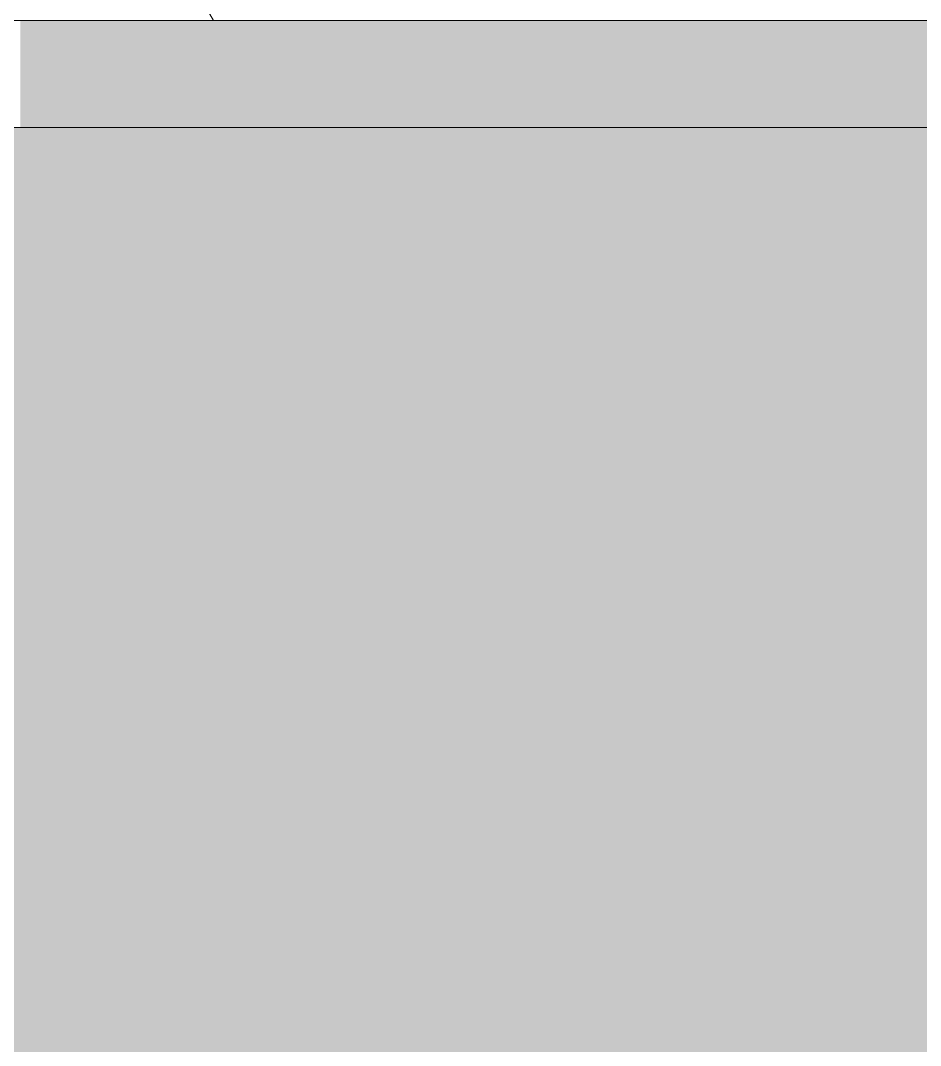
# Model space of a CAD drawing. Header units: millimetres. Extents: x 81773 to 282675, y -8553 to 29000.
# Drawn here: x 111894 to 111902.4, y 6590.43 to 6600 of the extents above; entities that cross this region are included whole.
import ezdxf

# ---------------------------------------------------------------- set-up
doc = ezdxf.new("R2010")
doc.units = ezdxf.units.MM
for name, color, linetype, lineweight, true_color in [('A-GENM-2', 5, 'Continuous', 9, 0x0000ff), ('A-WALL-FNSH-1', 9, 'Continuous', 9, 0x808080), ('I-WALL-2', 9, 'Continuous', 9, 0x808080)]:
    doc.layers.add(name, color=color, linetype=linetype, lineweight=lineweight, true_color=true_color)

# ---------------------------------------------------------------- blocks, each defined once
blk = doc.blocks.new('Плинтус - Плинтус светлый _сад_-33412383-План раскладки напольных покрытий 3 этажа в осях 23-33')
at = {"layer": 'A-GENM-2'}
blk.add_hatch(color=256, dxfattribs=at).paths.add_polyline_path([(665.7142, -15), (679.9999, -15), (678.9999, 0), (0, 0), (-15, -15), (663.9999, -15)])
blk.add_line((0, 0), (678.9999, 0), dxfattribs=at)
blk = doc.blocks.new('Плинтус - Плинтус светлый _сад_-33412372-План раскладки напольных покрытий 3 этажа в осях 23-33')
at = {"layer": 'A-GENM-2'}
blk.add_hatch(color=256, dxfattribs=at).paths.add_polyline_path([(1455, -15), (1440, 0), (-1, -1), (-1, -15), (883.4334, -15)])

msp = doc.modelspace()

# ---------------------------------------------------------------- hatches: boundary and pattern name
at = {"layer": 'I-WALL-2'}
h = msp.add_hatch(dxfattribs=at)
h.set_pattern_fill('FP_35', color=256, style=0, pattern_type=2)
h.set_pattern_definition([(0, (0, 0), (121.92, 30.48), [10.058, -81.382, 10.058, -81.382, -487.68]), (0, (0, 0), (121.92, 30.48), [-182.88, 10.058, -172.822, 10.058, -81.382, -213.36]), (0, (0, 0), (121.92, 30.48), [-457.2, 10.058, -50.902, 10.058, -142.342]), (120, (45.72, 15.24), (-87.356454, 90.345817), [10.058, -81.382, 10.058, -81.382, -487.68]), (120, (45.72, 15.24), (-87.356454, 90.345817), [-182.88, 10.058, -172.822, 10.058, -81.382, -213.36]), (120, (45.72, 15.24), (-87.356454, 90.345817), [-457.2, 10.058, -50.902, 10.058, -142.342]), (240, (60.96, 76.2), (-34.563546, -120.825817), [10.058, -81.382, 10.058, -81.382, -487.68]), (240, (60.96, 76.2), (-34.563546, -120.825817), [-182.88, 10.058, -172.822, 10.058, -81.382, -213.36]), (240, (60.96, 76.2), (-34.563546, -120.825817), [-457.2, 10.058, -50.902, 10.058, -142.342])])
h.paths.add_polyline_path([(111909.9999, 6600), (111909.9999, 6620), (111260, 6619.1164), (111260, 6612), (111230, 6612), (111230, 6600), (111908.9999, 6600)])
h.paths.add_polyline_path([(110250, 6600), (110280, 6600), (110280, 6612), (110250, 6612), (110250, 6620), (109749.9999, 6620), (109749.9999, 6600), (109972.7387, 6600)])

# ---------------------------------------------------------------- linework, layer by layer
at = {"layer": 'A-WALL-FNSH-1'}
for p, q in [((111908.9999, 6600), (111230, 6600)), ((111230, 6599), (111909.9999, 6599))]:
    msp.add_line(p, q, dxfattribs=at)

# ---------------------------------------------------------------- block references
at = {"layer": 'A-GENM-2', "rotation": 270}
msp.add_blockref('Плинтус - Плинтус светлый _сад_-33412372-План раскладки напольных покрытий 3 этажа в осях 23-33', (111908.9999, 6599), dxfattribs=at)
at = {"layer": 'A-GENM-2'}
msp.add_blockref('Плинтус - Плинтус светлый _сад_-33412383-План раскладки напольных покрытий 3 этажа в осях 23-33', (111230, 6599), dxfattribs=at)

doc.saveas('drawing.dxf')
